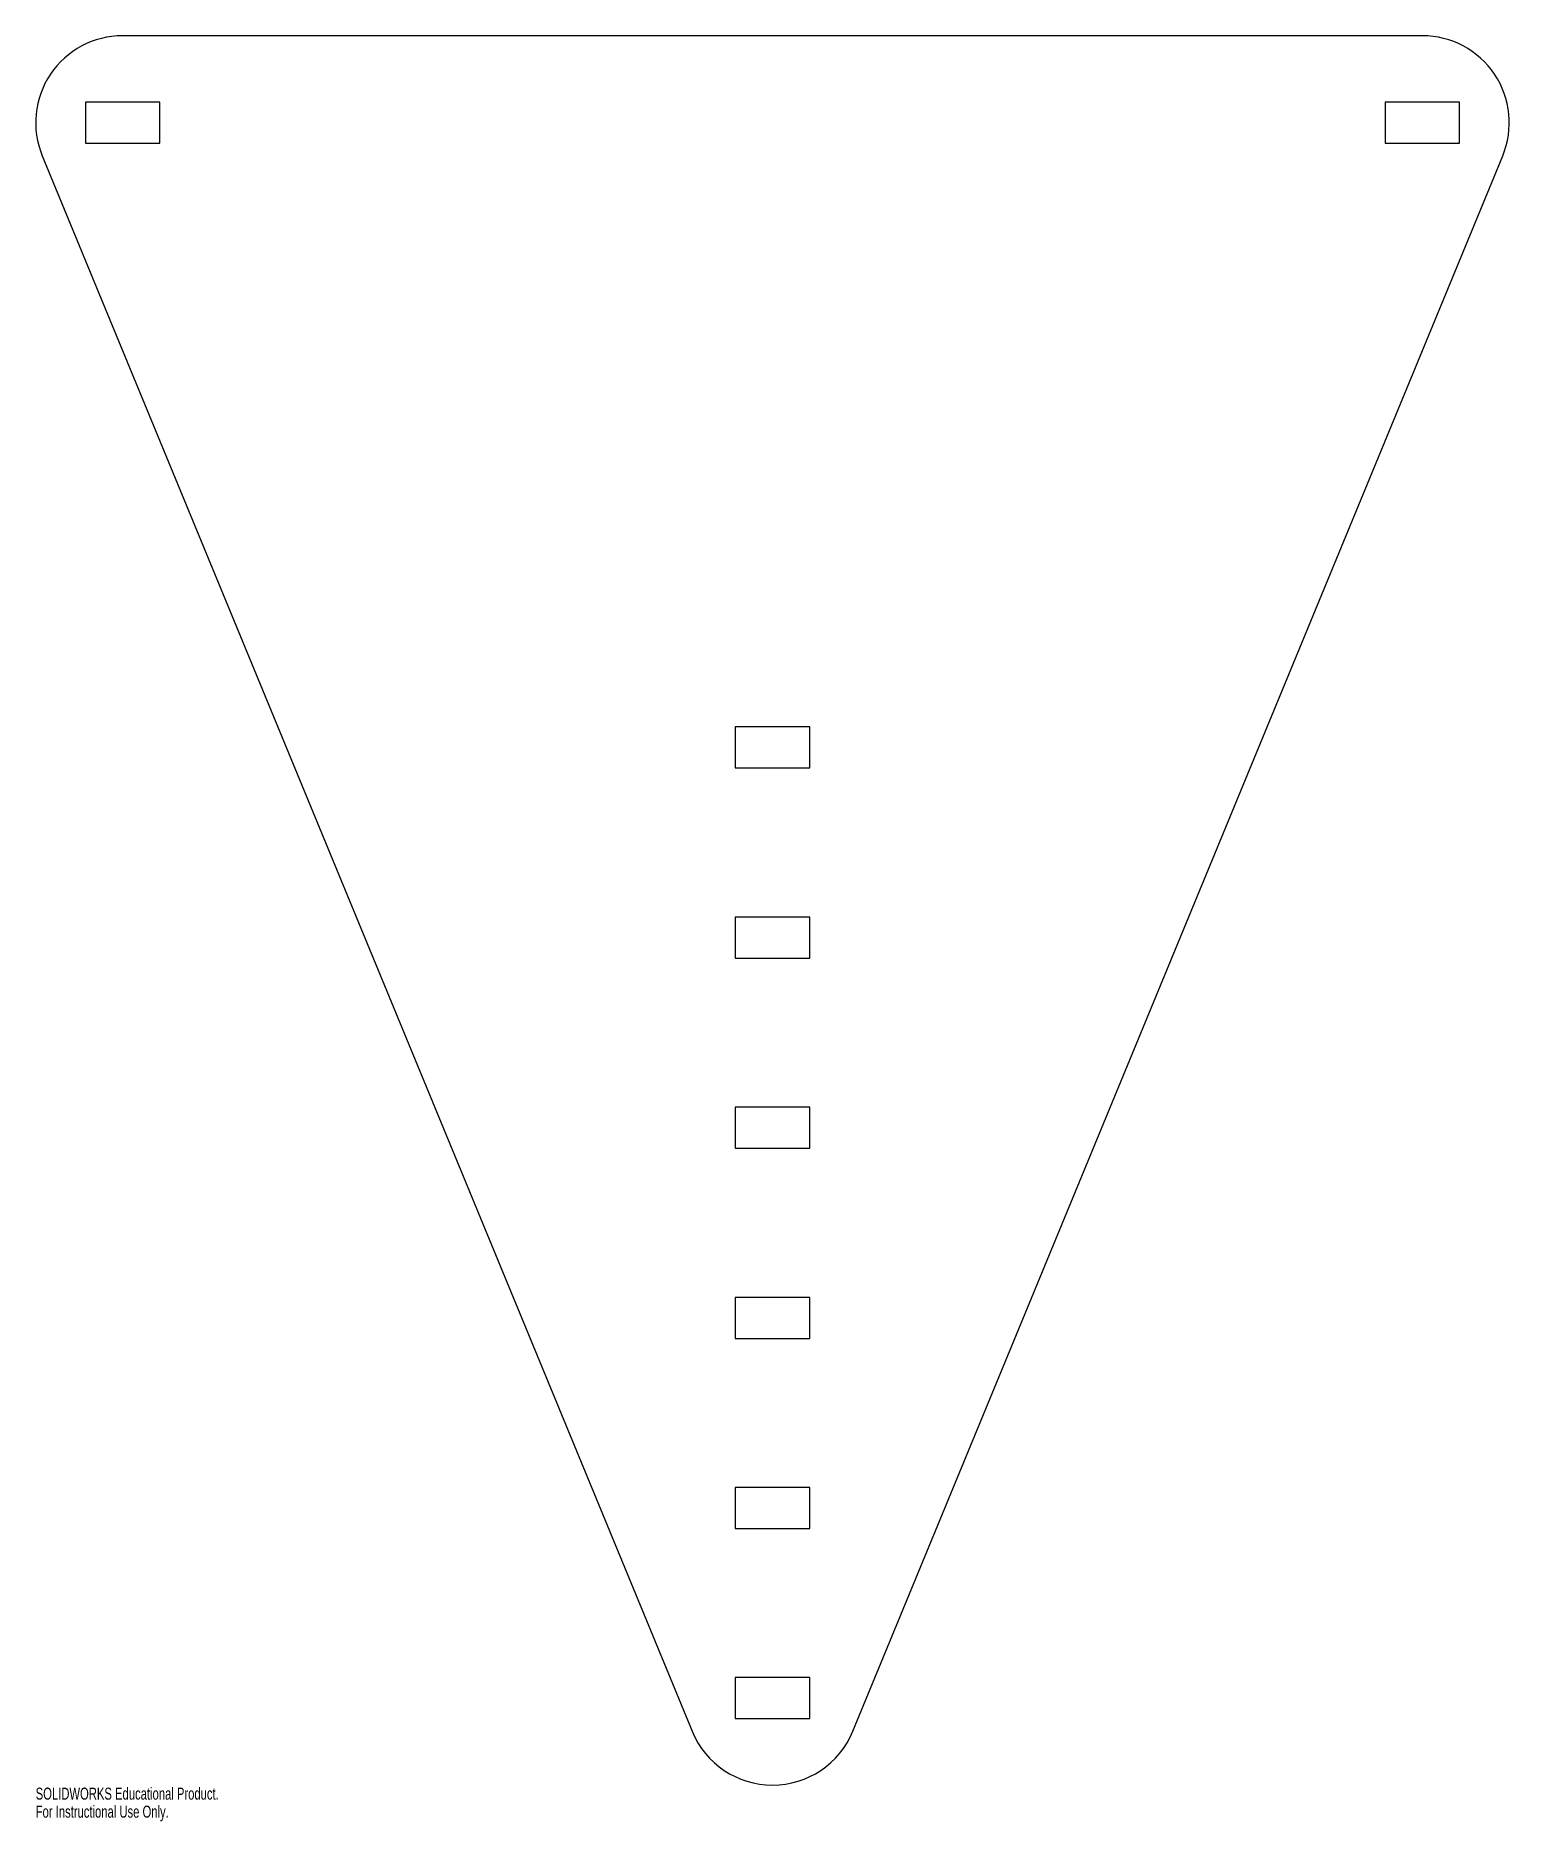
# Model space of a CAD drawing. Header units: millimetres. Extents: x -297 to 297, y -50 to 669.
import ezdxf

# ---------------------------------------------------------------- set-up
doc = ezdxf.new("R2010")
doc.units = ezdxf.units.MM
doc.styles.add('SLDTEXTSTYLE0', font='TXT', dxfattribs={"width": 0.7})

msp = doc.modelspace()

# ---------------------------------------------------------------- linework, layer by layer
at = {"color": 7, "linetype": 'Continuous', "lineweight": 25}
for p, q in [((261.5, 668.87), (-261.51, 668.87)), ((-246.5, 642.12), (-276.5, 642.12)), ((-276.5, 642.12), (-276.5, 625.62)), ((-246.5, 625.62), (-246.5, 642.12)), ((276.5, 642.12), (246.5, 642.12)), ((246.5, 642.12), (246.5, 625.62)), ((276.5, 625.62), (276.5, 642.12)), ((-276.5, 625.62), (-246.5, 625.62)), ((246.5, 625.62), (276.5, 625.62)), ((-293.86, 620.52), (-32.35, -13.35)), ((32.35, -13.35), (293.86, 620.52)), ((-15, 390.75), (-15, 374.25)), ((15, 390.75), (-15, 390.75)), ((15, 374.25), (15, 390.75)), ((-15, 374.25), (15, 374.25)), ((-15, 314.25), (-15, 297.75)), ((15, 314.25), (-15, 314.25)), ((15, 297.75), (15, 314.25)), ((-15, 297.75), (15, 297.75)), ((-15, 237.75), (-15, 221.25)), ((15, 237.75), (-15, 237.75)), ((15, 221.25), (15, 237.75)), ((-15, 221.25), (15, 221.25)), ((-15, 161.25), (-15, 144.75)), ((15, 161.25), (-15, 161.25)), ((15, 144.75), (15, 161.25)), ((-15, 144.75), (15, 144.75)), ((-15, 84.75), (-15, 68.25)), ((15, 84.75), (-15, 84.75)), ((15, 68.25), (15, 84.75)), ((-15, 68.25), (15, 68.25)), ((15, 8.25), (-15, 8.25)), ((-15, 8.25), (-15, -8.25)), ((15, -8.25), (15, 8.25)), ((-15, -8.25), (15, -8.25))]:
    msp.add_line(p, q, dxfattribs=at)
for centre, start, end in [((-261.51, 633.87), 90, 202.41874), ((261.5, 633.87), 337.58126, 90), ((0, 0), 202.41874, 337.58126)]:
    msp.add_arc(centre, 35, start, end, dxfattribs=at)

# ---------------------------------------------------------------- texts
at = {"color": 7, "linetype": 'Continuous', "char_height": 4.8336, "attachment_point": 1, "style": 'SLDTEXTSTYLE0'}
for s, insert in [('SOLIDWORKS Educational Product.', (-296.51, -36.02)), ('For Instructional Use Only.', (-296.51, -43.27))]:
    msp.add_mtext(s, dxfattribs=dict(at, insert=insert))

doc.saveas('drawing.dxf')
